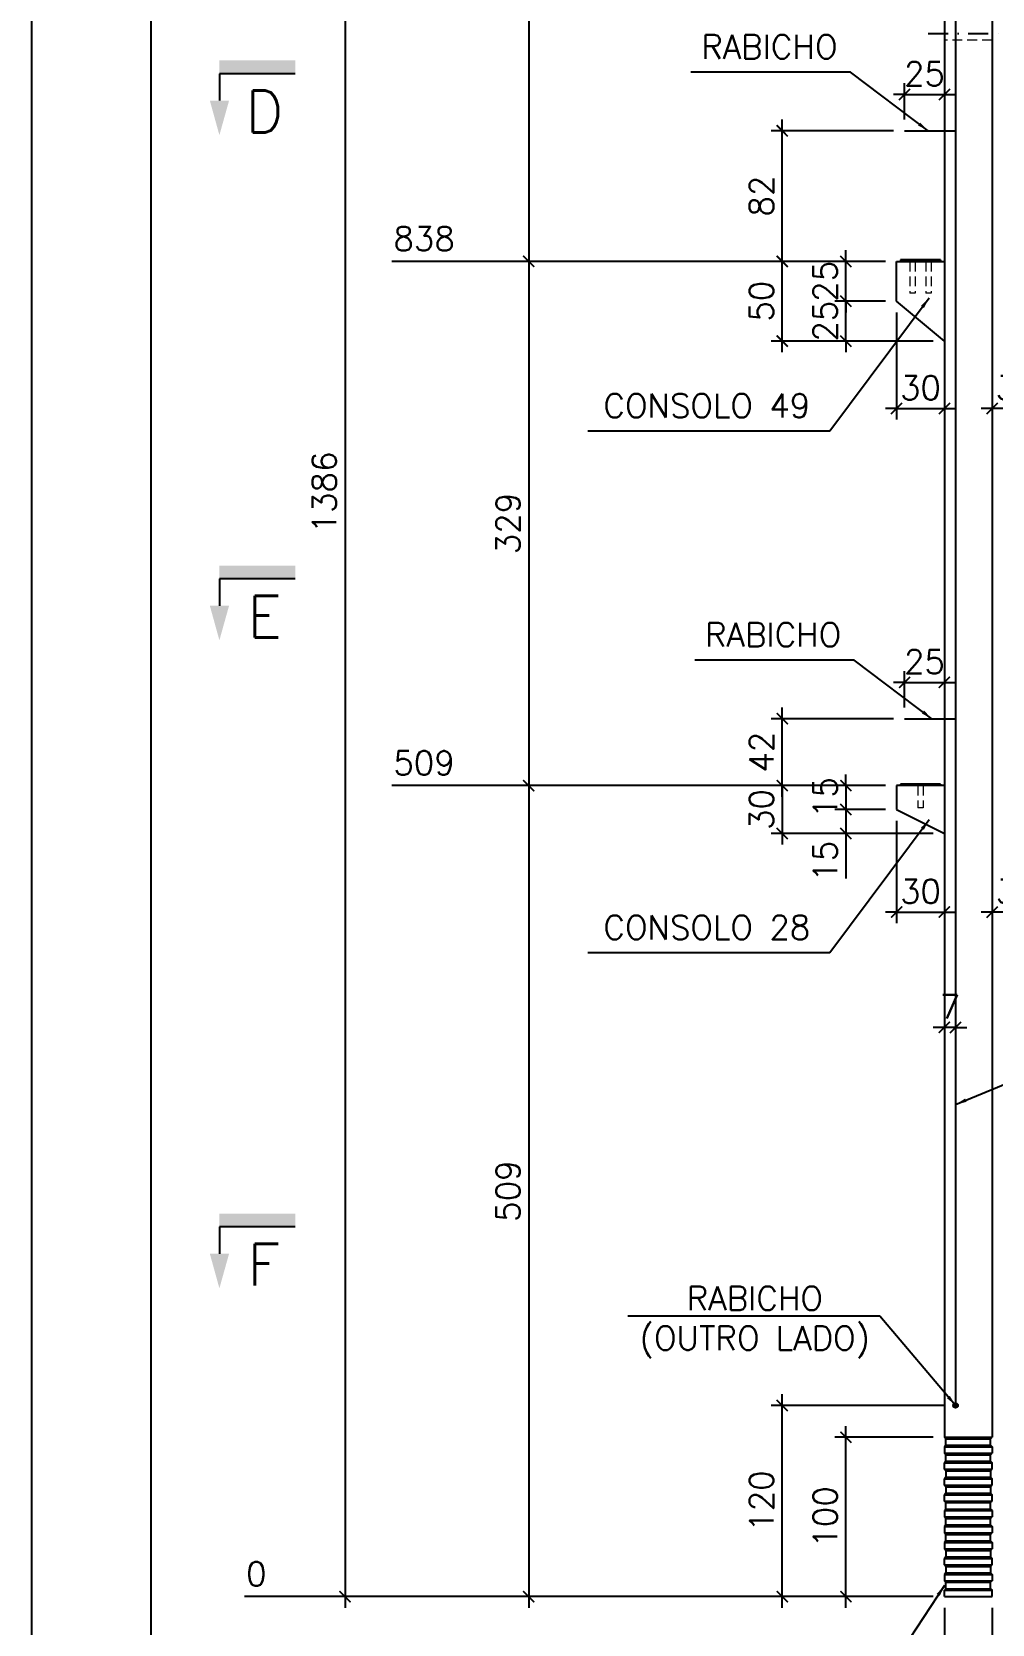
# Model space of a CAD drawing. Header units: centimetres. Extents: x 1658 to 19651, y 8294 to 11444.
# Drawn here: x 1658 to 2261, y 9354 to 10354 of the extents above; entities that cross this region are included whole.
import ezdxf

# ---------------------------------------------------------------- set-up
doc = ezdxf.new("R2010")
doc.units = ezdxf.units.CM
doc.header["$LTSCALE"] = 50
doc.header["$MEASUREMENT"] = 0
doc.header["$PDMODE"] = 67
for name, pattern in [('DASHDOT', [1, 0.5, -0.25, 0, -0.25]), ('DASHED', [0.75, 0.5, -0.25]), ('HIDDEN', [0.375, 0.25, -0.125])]:
    doc.linetypes.add(name, pattern=pattern)
doc.layers.add('10 TRACEJADO', color=1, linetype='DASHED', lineweight=13)
for name, color, linetype in [('COTAS-PRECON', 1, 'Continuous'), ('FORMATO-PRECON', 2, 'Continuous'), ('HACHURAS-PRECON', 1, 'Continuous'), ('IND- CORTE-PRECON', 4, 'Continuous'), ('LINHA-01-PRECON', 1, 'Continuous'), ('LINHA-03-PRECON', 3, 'Continuous'), ('LINHA-04-PRECON', 4, 'Continuous'), ('TEXTO-35-PRECON', 5, 'Continuous')]:
    doc.layers.add(name, color=color, linetype=linetype)
doc.styles.add('ROMANS', font='ROMANS.SHX', dxfattribs={"oblique": 15, "height": 3})
doc.styles.get("Standard").update_dxf_attribs({"font": 'romans.shx'})
doc.dimstyles.new('ESC75-75', dxfattribs={"dimscale": 0, "dimtxt": 15, "dimasz": 7, "dimexe": 7, "dimexo": 7, "dimgap": 5.5, "dimtad": 1, "dimdec": 1, "dimdsep": 46, "dimtxsty": 'Standard', "dimblk": 'ARCHTICK', "dimcen": 0.1, "dimdle": 7, "dimclrd": 256, "dimclre": 256, "dimclrt": 2, "dimadec": 0, "dimazin": 0, "dimtfac": 1, "dimtdec": 1, "dimtix": 1, "dimtmove": 2, "dimatfit": 3, "dimfxl": 1, "dimarcsym": 0})

# ---------------------------------------------------------------- blocks, each defined once
blk = doc.blocks.new('A$C2E607E54')
at = {"layer": 'FORMATO-PRECON'}
blk.add_lwpolyline([(0, 4200), (2970, 4200), (2970, 0), (0, 0)], close=True, dxfattribs=at)
at = {"layer": 'FORMATO-PRECON', "color": 6}
blk.add_lwpolyline([(100, 3950), (2870, 3950), (2870, 100), (100, 100)], close=True, dxfattribs=at)
blk = doc.blocks.new('IND-CORTE-')
at = {"layer": 'IND- CORTE-PRECON', "color": 1}
for p, q in [((-11.2, 63.5), (-33.6, 63.5)), ((-11.2, 0), (-11.2, 63.5))]:
    blk.add_line(p, q, dxfattribs=at)
for points in [[(-33.6, 71.5), (-62.5, 63.5), (-33.6, 55.4)], [(0, 0), (-11.2, 0), (0, 63.5), (-11.2, 63.5)]]:
    blk.add_solid(points, dxfattribs=at)
at = {"layer": 'IND- CORTE-PRECON', "linetype": 'Continuous', "style": 'ROMANS', "flags": 8}
blk.add_attdef('B', (-57.7, 9.1), '', height=35, dxfattribs=at)
blk = doc.blocks.new('_ArchTick')
at = {"color": 0, "linetype": 'ByBlock', "const_width": 0.15}
blk.add_lwpolyline([(-0.5, -0.5), (0.5, 0.5)], dxfattribs=at)
blk = doc.blocks.new('*D233')
at = {"layer": 'COTAS-PRECON', "lineweight": -2, "transparency": 16777216}
for p, q in [((2169.47, 9364.55), (2169.47, 9478.55)), ((2224.33, 9471.55), (2162.47, 9471.55)), ((2224.33, 9371.55), (2162.47, 9371.55))]:
    blk.add_line(p, q, dxfattribs=at)
at = {"layer": 'Defpoints', "color": 0, "transparency": 16777216}
for p in [(2169.47, 9471.55), (2231.33, 9471.55), (2231.33, 9371.55)]:
    blk.add_point(p, dxfattribs=at)
at = {"layer": 'COTAS-PRECON', "lineweight": -2, "transparency": 16777216, "xscale": 7, "yscale": 7, "zscale": 7}
for p, rotation in [((2169.47, 9471.55), 90), ((2169.47, 9371.55), 270)]:
    blk.add_blockref('_ArchTick', p, dxfattribs=dict(at, rotation=rotation))
at = {"layer": 'COTAS-PRECON', "color": 2, "transparency": 16777216, "insert": (2156.47, 9421.55), "char_height": 15, "attachment_point": 5, "rotation": 90}
blk.add_mtext('100', dxfattribs=at)
blk = doc.blocks.new('*D234')
at = {"layer": 'COTAS-PRECON', "lineweight": -2, "transparency": 16777216}
for p, q in [((2231.33, 9364.55), (2231.33, 9317.53)), ((2261.33, 9364.55), (2261.33, 9317.53)), ((2231.33, 9324.53), (2224.33, 9324.53)), ((2231.33, 9324.53), (2261.33, 9324.53)), ((2261.33, 9324.53), (2268.33, 9324.53))]:
    blk.add_line(p, q, dxfattribs=at)
at = {"layer": 'Defpoints', "color": 0, "transparency": 16777216}
for p in [(2231.33, 9371.55, 0.02), (2261.33, 9371.55, 0.02), (2261.33, 9324.53)]:
    blk.add_point(p, dxfattribs=at)
at = {"layer": 'COTAS-PRECON', "lineweight": -2, "transparency": 16777216, "xscale": 7, "yscale": 7, "zscale": 7}
blk.add_blockref('_ArchTick', (2231.33, 9324.53), dxfattribs=at)
at = {"layer": 'COTAS-PRECON', "lineweight": -2, "transparency": 16777216, "xscale": 7, "yscale": 7, "zscale": 7, "rotation": 180}
blk.add_blockref('_ArchTick', (2261.33, 9324.53), dxfattribs=at)
at = {"layer": 'COTAS-PRECON', "color": 2, "transparency": 16777216, "insert": (2246.33, 9337.53), "char_height": 15, "attachment_point": 5}
blk.add_mtext('30', dxfattribs=at)
blk = doc.blocks.new('*D237')
at = {"layer": 'COTAS-PRECON', "lineweight": -2, "transparency": 16777216}
for p, q in [((2129.51, 9364.55), (2129.51, 9498.55)), ((2231.33, 9491.55), (2122.51, 9491.55)), ((2224.33, 9371.55), (2122.51, 9371.55))]:
    blk.add_line(p, q, dxfattribs=at)
at = {"layer": 'Defpoints', "color": 0, "transparency": 16777216}
for p in [(2129.51, 9491.55), (2238.33, 9491.55), (2231.33, 9371.55)]:
    blk.add_point(p, dxfattribs=at)
at = {"layer": 'COTAS-PRECON', "lineweight": -2, "transparency": 16777216, "xscale": 7, "yscale": 7, "zscale": 7}
for p, rotation in [((2129.51, 9491.55), 90), ((2129.51, 9371.55), 270)]:
    blk.add_blockref('_ArchTick', p, dxfattribs=dict(at, rotation=rotation))
at = {"layer": 'COTAS-PRECON', "color": 2, "transparency": 16777216, "insert": (2116.51, 9431.55), "char_height": 15, "attachment_point": 5, "rotation": 90}
blk.add_mtext('120', dxfattribs=at)
blk = doc.blocks.new('*D238')
at = {"layer": 'COTAS-PRECON', "lineweight": -2, "transparency": 16777216}
for p, q in [((2231.33, 9728.81), (2224.33, 9728.81)), ((2238.33, 9728.81), (2231.33, 9728.81)), ((2238.33, 9728.81), (2245.33, 9728.81))]:
    blk.add_line(p, q, dxfattribs=at)
at = {"layer": 'Defpoints', "color": 0, "transparency": 16777216}
for p in [(2231.33, 9728.81), (2231.33, 9728.81), (2238.33, 9728.81)]:
    blk.add_point(p, dxfattribs=at)
at = {"layer": 'COTAS-PRECON', "lineweight": -2, "transparency": 16777216, "xscale": 7, "yscale": 7, "zscale": 7}
blk.add_blockref('_ArchTick', (2231.33, 9728.81), dxfattribs=at)
at = {"layer": 'COTAS-PRECON', "lineweight": -2, "transparency": 16777216, "xscale": 7, "yscale": 7, "zscale": 7, "rotation": 180}
blk.add_blockref('_ArchTick', (2238.33, 9728.81), dxfattribs=at)
at = {"layer": 'COTAS-PRECON', "color": 2, "transparency": 16777216, "insert": (2234.83, 9741.81), "char_height": 15, "attachment_point": 5}
blk.add_mtext('7', dxfattribs=at)
blk = doc.blocks.new('*D239')
at = {"layer": 'COTAS-PRECON', "lineweight": -2, "transparency": 16777216}
for p, q in [((1970.35, 10679.55), (1970.35, 10202.55)), ((2194.33, 10672.55), (1963.35, 10672.55)), ((2194.33, 10209.55), (1963.35, 10209.55))]:
    blk.add_line(p, q, dxfattribs=at)
at = {"layer": 'Defpoints', "color": 0, "transparency": 16777216}
for p in [(2201.33, 10672.55), (1970.35, 10209.55), (2201.33, 10209.55)]:
    blk.add_point(p, dxfattribs=at)
at = {"layer": 'COTAS-PRECON', "lineweight": -2, "transparency": 16777216, "xscale": 7, "yscale": 7, "zscale": 7}
for p, rotation in [((1970.35, 10672.55), 90), ((1970.35, 10209.55), 270)]:
    blk.add_blockref('_ArchTick', p, dxfattribs=dict(at, rotation=rotation))
at = {"layer": 'COTAS-PRECON', "color": 2, "transparency": 16777216, "insert": (1957.35, 10441.05), "char_height": 15, "attachment_point": 5, "rotation": 90}
blk.add_mtext('463', dxfattribs=at)
blk = doc.blocks.new('*D240')
at = {"layer": 'COTAS-PRECON', "lineweight": -2, "transparency": 16777216}
for p, q in [((1970.35, 10216.55), (1970.35, 9873.55)), ((2194.33, 10209.55), (1963.35, 10209.55)), ((2194.33, 9880.55), (1963.35, 9880.55))]:
    blk.add_line(p, q, dxfattribs=at)
at = {"layer": 'Defpoints', "color": 0, "transparency": 16777216}
for p in [(2201.33, 10209.55), (1970.35, 9880.55), (2201.33, 9880.55)]:
    blk.add_point(p, dxfattribs=at)
at = {"layer": 'COTAS-PRECON', "lineweight": -2, "transparency": 16777216, "xscale": 7, "yscale": 7, "zscale": 7}
for p, rotation in [((1970.35, 10209.55), 90), ((1970.35, 9880.55), 270)]:
    blk.add_blockref('_ArchTick', p, dxfattribs=dict(at, rotation=rotation))
at = {"layer": 'COTAS-PRECON', "color": 2, "transparency": 16777216, "insert": (1957.35, 10045.05), "char_height": 15, "attachment_point": 5, "rotation": 90}
blk.add_mtext('329', dxfattribs=at)
blk = doc.blocks.new('*D241')
at = {"layer": 'COTAS-PRECON', "lineweight": -2, "transparency": 16777216}
for p, q in [((1970.35, 9887.55), (1970.35, 9364.55)), ((2194.33, 9880.55), (1963.35, 9880.55)), ((2224.33, 9371.55), (1963.35, 9371.55))]:
    blk.add_line(p, q, dxfattribs=at)
at = {"layer": 'Defpoints', "color": 0, "transparency": 16777216}
for p in [(2201.33, 9880.55), (1970.35, 9371.55), (2231.33, 9371.55)]:
    blk.add_point(p, dxfattribs=at)
at = {"layer": 'COTAS-PRECON', "lineweight": -2, "transparency": 16777216, "xscale": 7, "yscale": 7, "zscale": 7}
for p, rotation in [((1970.35, 9880.55), 90), ((1970.35, 9371.55), 270)]:
    blk.add_blockref('_ArchTick', p, dxfattribs=dict(at, rotation=rotation))
at = {"layer": 'COTAS-PRECON', "color": 2, "transparency": 16777216, "insert": (1957.35, 9626.05), "char_height": 15, "attachment_point": 5, "rotation": 90}
blk.add_mtext('509', dxfattribs=at)
blk = doc.blocks.new('*D242')
at = {"layer": 'COTAS-PRECON', "lineweight": -2, "transparency": 16777216}
for p, q in [((2194.33, 10184.55), (2162.47, 10184.55)), ((2169.47, 10184.55), (2169.47, 10191.55)), ((2169.47, 10159.55), (2169.47, 10184.55)), ((2224.33, 10159.55), (2162.47, 10159.55)), ((2169.47, 10159.55), (2169.47, 10152.55))]:
    blk.add_line(p, q, dxfattribs=at)
at = {"layer": 'Defpoints', "color": 0, "transparency": 16777216}
for p in [(2169.47, 10184.55), (2201.33, 10184.55), (2231.33, 10159.55)]:
    blk.add_point(p, dxfattribs=at)
at = {"layer": 'COTAS-PRECON', "lineweight": -2, "transparency": 16777216, "xscale": 7, "yscale": 7, "zscale": 7}
for p, rotation in [((2169.47, 10184.55), 270), ((2169.47, 10159.55), 90)]:
    blk.add_blockref('_ArchTick', p, dxfattribs=dict(at, rotation=rotation))
at = {"layer": 'COTAS-PRECON', "color": 2, "transparency": 16777216, "insert": (2156.47, 10172.05), "char_height": 15, "attachment_point": 5, "rotation": 90}
blk.add_mtext('25', dxfattribs=at)
blk = doc.blocks.new('*D243')
at = {"layer": 'COTAS-PRECON', "lineweight": -2, "transparency": 16777216}
for p, q in [((2169.47, 10209.55), (2169.47, 10216.55)), ((2194.33, 10209.55), (2162.47, 10209.55)), ((2169.47, 10184.55), (2169.47, 10209.55)), ((2194.33, 10184.55), (2162.47, 10184.55)), ((2169.47, 10184.55), (2169.47, 10177.55))]:
    blk.add_line(p, q, dxfattribs=at)
at = {"layer": 'Defpoints', "color": 0, "transparency": 16777216}
for p in [(2169.47, 10209.55), (2201.33, 10209.55), (2201.33, 10184.55)]:
    blk.add_point(p, dxfattribs=at)
at = {"layer": 'COTAS-PRECON', "lineweight": -2, "transparency": 16777216, "xscale": 7, "yscale": 7, "zscale": 7}
for p, rotation in [((2169.47, 10209.55), 270), ((2169.47, 10184.55), 90)]:
    blk.add_blockref('_ArchTick', p, dxfattribs=dict(at, rotation=rotation))
at = {"layer": 'COTAS-PRECON', "color": 2, "transparency": 16777216, "insert": (2156.47, 10197.05), "char_height": 15, "attachment_point": 5, "rotation": 90}
blk.add_mtext('25', dxfattribs=at)
blk = doc.blocks.new('*D245')
at = {"layer": 'COTAS-PRECON', "lineweight": -2, "transparency": 16777216}
for p, q in [((2129.51, 10152.55), (2129.51, 10216.55)), ((2194.33, 10209.55), (2122.51, 10209.55)), ((2224.33, 10159.55), (2122.51, 10159.55))]:
    blk.add_line(p, q, dxfattribs=at)
at = {"layer": 'Defpoints', "color": 0, "transparency": 16777216}
for p in [(2129.51, 10209.55), (2201.33, 10209.55), (2231.33, 10159.55)]:
    blk.add_point(p, dxfattribs=at)
at = {"layer": 'COTAS-PRECON', "lineweight": -2, "transparency": 16777216, "xscale": 7, "yscale": 7, "zscale": 7}
for p, rotation in [((2129.51, 10209.55), 90), ((2129.51, 10159.55), 270)]:
    blk.add_blockref('_ArchTick', p, dxfattribs=dict(at, rotation=rotation))
at = {"layer": 'COTAS-PRECON', "color": 2, "transparency": 16777216, "insert": (2116.51, 10184.55), "char_height": 15, "attachment_point": 5, "rotation": 90}
blk.add_mtext('50', dxfattribs=at)
blk = doc.blocks.new('*D246')
at = {"layer": 'COTAS-PRECON', "lineweight": -2, "transparency": 16777216}
for p, q in [((2129.51, 10202.55), (2129.51, 10298.55)), ((2199.33, 10291.55), (2122.51, 10291.55)), ((2194.33, 10209.55), (2122.51, 10209.55))]:
    blk.add_line(p, q, dxfattribs=at)
at = {"layer": 'Defpoints', "color": 0, "transparency": 16777216}
for p in [(2129.51, 10291.55), (2206.33, 10291.55), (2201.33, 10209.55)]:
    blk.add_point(p, dxfattribs=at)
at = {"layer": 'COTAS-PRECON', "lineweight": -2, "transparency": 16777216, "xscale": 7, "yscale": 7, "zscale": 7}
for p, rotation in [((2129.51, 10291.55), 90), ((2129.51, 10209.55), 270)]:
    blk.add_blockref('_ArchTick', p, dxfattribs=dict(at, rotation=rotation))
at = {"layer": 'COTAS-PRECON', "color": 2, "transparency": 16777216, "insert": (2116.51, 10250.55), "char_height": 15, "attachment_point": 5, "rotation": 90}
blk.add_mtext('82', dxfattribs=at)
blk = doc.blocks.new('*D247')
at = {"layer": 'COTAS-PRECON', "lineweight": -2, "transparency": 16777216}
for p, q in [((2201.33, 10177.55), (2201.33, 10110.23)), ((2201.33, 10117.23), (2194.33, 10117.23)), ((2201.33, 10117.23), (2231.33, 10117.23)), ((2231.33, 10117.23), (2238.33, 10117.23))]:
    blk.add_line(p, q, dxfattribs=at)
at = {"layer": 'Defpoints', "color": 0, "transparency": 16777216}
for p in [(2201.33, 10184.55), (2231.33, 10117.23), (2231.33, 10117.23)]:
    blk.add_point(p, dxfattribs=at)
at = {"layer": 'COTAS-PRECON', "lineweight": -2, "transparency": 16777216, "xscale": 7, "yscale": 7, "zscale": 7}
blk.add_blockref('_ArchTick', (2201.33, 10117.23), dxfattribs=at)
at = {"layer": 'COTAS-PRECON', "lineweight": -2, "transparency": 16777216, "xscale": 7, "yscale": 7, "zscale": 7, "rotation": 180}
blk.add_blockref('_ArchTick', (2231.33, 10117.23), dxfattribs=at)
at = {"layer": 'COTAS-PRECON', "color": 2, "transparency": 16777216, "insert": (2216.33, 10130.23), "char_height": 15, "attachment_point": 5}
blk.add_mtext('30', dxfattribs=at)
blk = doc.blocks.new('*D248')
at = {"layer": 'COTAS-PRECON', "lineweight": -2, "transparency": 16777216}
for p, q in [((2169.47, 9880.55), (2169.47, 9887.55)), ((2194.33, 9880.55), (2162.47, 9880.55)), ((2169.47, 9880.55), (2169.47, 9865.55)), ((2194.33, 9865.55), (2162.47, 9865.55)), ((2169.47, 9865.55), (2169.47, 9858.55))]:
    blk.add_line(p, q, dxfattribs=at)
at = {"layer": 'Defpoints', "color": 0, "transparency": 16777216}
for p in [(2201.33, 9880.55), (2169.47, 9865.55), (2201.33, 9865.55)]:
    blk.add_point(p, dxfattribs=at)
at = {"layer": 'COTAS-PRECON', "lineweight": -2, "transparency": 16777216, "xscale": 7, "yscale": 7, "zscale": 7}
for p, rotation in [((2169.47, 9880.55), 270), ((2169.47, 9865.55), 90)]:
    blk.add_blockref('_ArchTick', p, dxfattribs=dict(at, rotation=rotation))
at = {"layer": 'COTAS-PRECON', "color": 2, "transparency": 16777216, "insert": (2156.47, 9873.05), "char_height": 15, "attachment_point": 5, "rotation": 90}
blk.add_mtext('15', dxfattribs=at)
blk = doc.blocks.new('*D249')
at = {"layer": 'COTAS-PRECON', "lineweight": -2, "transparency": 16777216}
for p, q in [((2194.33, 9865.55), (2162.47, 9865.55)), ((2169.47, 9872.55), (2169.47, 9843.55)), ((2224.33, 9850.55), (2162.47, 9850.55))]:
    blk.add_line(p, q, dxfattribs=at)
at = {"layer": 'Defpoints', "color": 0, "transparency": 16777216}
for p in [(2201.33, 9865.55), (2169.47, 9850.55), (2231.33, 9850.55)]:
    blk.add_point(p, dxfattribs=at)
at = {"layer": 'COTAS-PRECON', "lineweight": -2, "transparency": 16777216, "xscale": 7, "yscale": 7, "zscale": 7}
for p, rotation in [((2169.47, 9865.55), 90), ((2169.47, 9850.55), 270)]:
    blk.add_blockref('_ArchTick', p, dxfattribs=dict(at, rotation=rotation))
at = {"layer": 'COTAS-PRECON', "color": 2, "transparency": 16777216, "insert": (2156.47, 9833.09), "char_height": 15, "attachment_point": 5, "rotation": 90}
blk.add_mtext('15', dxfattribs=at)
blk = doc.blocks.new('*D250')
at = {"layer": 'COTAS-PRECON', "lineweight": -2, "transparency": 16777216}
for p, q in [((2129.51, 9880.55), (2129.51, 9887.55)), ((2194.33, 9880.55), (2122.51, 9880.55)), ((2129.51, 9880.55), (2129.51, 9850.55)), ((2224.33, 9850.55), (2122.51, 9850.55)), ((2129.51, 9850.55), (2129.51, 9843.55))]:
    blk.add_line(p, q, dxfattribs=at)
at = {"layer": 'Defpoints', "color": 0, "transparency": 16777216}
for p in [(2201.33, 9880.55), (2129.51, 9850.55), (2231.33, 9850.55)]:
    blk.add_point(p, dxfattribs=at)
at = {"layer": 'COTAS-PRECON', "lineweight": -2, "transparency": 16777216, "xscale": 7, "yscale": 7, "zscale": 7}
for p, rotation in [((2129.51, 9880.55), 270), ((2129.51, 9850.55), 90)]:
    blk.add_blockref('_ArchTick', p, dxfattribs=dict(at, rotation=rotation))
at = {"layer": 'COTAS-PRECON', "color": 2, "transparency": 16777216, "insert": (2116.51, 9865.55), "char_height": 15, "attachment_point": 5, "rotation": 90}
blk.add_mtext('30', dxfattribs=at)
blk = doc.blocks.new('*D251')
at = {"layer": 'COTAS-PRECON', "lineweight": -2, "transparency": 16777216}
for p, q in [((2201.33, 9858.55), (2201.33, 9794.21)), ((2201.33, 9801.21), (2194.33, 9801.21)), ((2201.33, 9801.21), (2231.33, 9801.21)), ((2231.33, 9801.21), (2238.33, 9801.21))]:
    blk.add_line(p, q, dxfattribs=at)
at = {"layer": 'Defpoints', "color": 0, "transparency": 16777216}
for p in [(2201.33, 9865.55), (2231.33, 9801.21), (2231.33, 9801.21)]:
    blk.add_point(p, dxfattribs=at)
at = {"layer": 'COTAS-PRECON', "lineweight": -2, "transparency": 16777216, "xscale": 7, "yscale": 7, "zscale": 7}
blk.add_blockref('_ArchTick', (2201.33, 9801.21), dxfattribs=at)
at = {"layer": 'COTAS-PRECON', "lineweight": -2, "transparency": 16777216, "xscale": 7, "yscale": 7, "zscale": 7, "rotation": 180}
blk.add_blockref('_ArchTick', (2231.33, 9801.21), dxfattribs=at)
at = {"layer": 'COTAS-PRECON', "color": 2, "transparency": 16777216, "insert": (2216.33, 9814.21), "char_height": 15, "attachment_point": 5}
blk.add_mtext('30', dxfattribs=at)
blk = doc.blocks.new('*D252')
at = {"layer": 'COTAS-PRECON', "lineweight": -2, "transparency": 16777216}
for p, q in [((2129.51, 9873.55), (2129.51, 9929.55)), ((2199.33, 9922.55), (2122.51, 9922.55)), ((2194.33, 9880.55), (2122.51, 9880.55))]:
    blk.add_line(p, q, dxfattribs=at)
at = {"layer": 'Defpoints', "color": 0, "transparency": 16777216}
for p in [(2129.51, 9922.55), (2206.33, 9922.55), (2201.33, 9880.55)]:
    blk.add_point(p, dxfattribs=at)
at = {"layer": 'COTAS-PRECON', "lineweight": -2, "transparency": 16777216, "xscale": 7, "yscale": 7, "zscale": 7}
for p, rotation in [((2129.51, 9922.55), 90), ((2129.51, 9880.55), 270)]:
    blk.add_blockref('_ArchTick', p, dxfattribs=dict(at, rotation=rotation))
at = {"layer": 'COTAS-PRECON', "color": 2, "transparency": 16777216, "insert": (2116.51, 9901.55), "char_height": 15, "attachment_point": 5, "rotation": 90}
blk.add_mtext('42', dxfattribs=at)
blk = doc.blocks.new('*D244')
at = {"layer": 'COTAS-PRECON', "lineweight": -2, "transparency": 16777216}
blk.add_line((1963.35, 9880.54), (1884.42, 9880.54), dxfattribs=at)
at = {"layer": 'Defpoints', "color": 0, "transparency": 16777216}
for p in [(1884.42, 9880.54), (1970.35, 9880.54), (2246.33, 9371.55)]:
    blk.add_point(p, dxfattribs=at)
at = {"layer": 'COTAS-PRECON', "color": 2, "transparency": 16777216, "insert": (1904.63, 9894.83), "char_height": 15, "attachment_point": 5}
blk.add_mtext('509', dxfattribs=at)
blk = doc.blocks.new('*D253')
at = {"layer": 'COTAS-PRECON', "lineweight": -2, "transparency": 16777216}
for p, q in [((2206.33, 9945.32), (2199.33, 9945.32)), ((2206.33, 9929.55), (2206.33, 9952.32)), ((2206.33, 9945.32), (2231.33, 9945.32)), ((2231.33, 9945.32), (2238.33, 9945.32))]:
    blk.add_line(p, q, dxfattribs=at)
at = {"layer": 'Defpoints', "color": 0, "transparency": 16777216}
for p in [(2231.33, 9945.32), (2231.33, 9945.32), (2206.33, 9922.55)]:
    blk.add_point(p, dxfattribs=at)
at = {"layer": 'COTAS-PRECON', "lineweight": -2, "transparency": 16777216, "xscale": 7, "yscale": 7, "zscale": 7}
blk.add_blockref('_ArchTick', (2206.33, 9945.32), dxfattribs=at)
at = {"layer": 'COTAS-PRECON', "lineweight": -2, "transparency": 16777216, "xscale": 7, "yscale": 7, "zscale": 7, "rotation": 180}
blk.add_blockref('_ArchTick', (2231.33, 9945.32), dxfattribs=at)
at = {"layer": 'COTAS-PRECON', "color": 2, "transparency": 16777216, "insert": (2218.83, 9958.32), "char_height": 15, "attachment_point": 5}
blk.add_mtext('25', dxfattribs=at)
blk = doc.blocks.new('*D254')
at = {"layer": 'COTAS-PRECON', "lineweight": -2, "transparency": 16777216}
for p, q in [((2206.33, 10314.32), (2199.33, 10314.32)), ((2206.33, 10298.55), (2206.33, 10321.32)), ((2206.33, 10314.32), (2231.33, 10314.32)), ((2231.33, 10314.32), (2238.33, 10314.32))]:
    blk.add_line(p, q, dxfattribs=at)
at = {"layer": 'Defpoints', "color": 0, "transparency": 16777216}
for p in [(2231.33, 10314.32), (2231.33, 10314.32), (2206.33, 10291.55)]:
    blk.add_point(p, dxfattribs=at)
at = {"layer": 'COTAS-PRECON', "lineweight": -2, "transparency": 16777216, "xscale": 7, "yscale": 7, "zscale": 7}
blk.add_blockref('_ArchTick', (2206.33, 10314.32), dxfattribs=at)
at = {"layer": 'COTAS-PRECON', "lineweight": -2, "transparency": 16777216, "xscale": 7, "yscale": 7, "zscale": 7, "rotation": 180}
blk.add_blockref('_ArchTick', (2231.33, 10314.32), dxfattribs=at)
at = {"layer": 'COTAS-PRECON', "color": 2, "transparency": 16777216, "insert": (2218.83, 10327.32), "char_height": 15, "attachment_point": 5}
blk.add_mtext('25', dxfattribs=at)
blk = doc.blocks.new('*D261')
at = {"layer": 'COTAS-PRECON', "lineweight": -2, "transparency": 16777216}
blk.add_line((1963.35, 10209.54), (1884.42, 10209.54), dxfattribs=at)
at = {"layer": 'Defpoints', "color": 0, "transparency": 16777216}
for p in [(1884.42, 10209.54), (1970.35, 10209.54), (2246.33, 9371.55)]:
    blk.add_point(p, dxfattribs=at)
at = {"layer": 'COTAS-PRECON', "color": 2, "transparency": 16777216, "insert": (1904.63, 10223.83), "char_height": 15, "attachment_point": 5}
blk.add_mtext('838', dxfattribs=at)
blk = doc.blocks.new('*D262')
at = {"layer": 'COTAS-PRECON', "lineweight": -2, "transparency": 16777216}
blk.add_line((1963.35, 10672.54), (1884.42, 10672.54), dxfattribs=at)
at = {"layer": 'Defpoints', "color": 0, "transparency": 16777216}
for p in [(1884.42, 10672.54), (1970.35, 10672.54), (2246.33, 9371.55)]:
    blk.add_point(p, dxfattribs=at)
at = {"layer": 'COTAS-PRECON', "color": 2, "transparency": 16777216, "insert": (1907.18, 10686.83), "char_height": 15, "attachment_point": 5}
blk.add_mtext('1301', dxfattribs=at)
blk = doc.blocks.new('*D263')
at = {"layer": 'COTAS-PRECON', "lineweight": -2, "transparency": 16777216}
for p, q in [((1854.99, 10764.55), (1854.99, 9364.55)), ((2224.33, 10757.55), (1847.99, 10757.55)), ((2224.33, 9371.55), (1847.99, 9371.55))]:
    blk.add_line(p, q, dxfattribs=at)
at = {"layer": 'Defpoints', "color": 0, "transparency": 16777216}
for p in [(2231.33, 10757.55), (1854.99, 9371.55), (2231.33, 9371.55)]:
    blk.add_point(p, dxfattribs=at)
at = {"layer": 'COTAS-PRECON', "lineweight": -2, "transparency": 16777216, "xscale": 7, "yscale": 7, "zscale": 7}
for p, rotation in [((1854.99, 10757.55), 90), ((1854.99, 9371.55), 270)]:
    blk.add_blockref('_ArchTick', p, dxfattribs=dict(at, rotation=rotation))
at = {"layer": 'COTAS-PRECON', "color": 2, "transparency": 16777216, "insert": (1841.99, 10064.55), "char_height": 15, "attachment_point": 5, "rotation": 90}
blk.add_mtext('1386', dxfattribs=at)
blk = doc.blocks.new('*D264')
at = {"layer": 'COTAS-PRECON', "lineweight": -2, "transparency": 16777216}
blk.add_line((1847.99, 10757.55), (1791.96, 10757.55), dxfattribs=at)
at = {"layer": 'Defpoints', "color": 0, "transparency": 16777216}
for p in [(1791.96, 10757.55), (1854.99, 10757.55), (2246.33, 9371.55)]:
    blk.add_point(p, dxfattribs=at)
at = {"layer": 'COTAS-PRECON', "color": 2, "transparency": 16777216, "insert": (1816.14, 10771.83), "char_height": 15, "attachment_point": 5}
blk.add_mtext('1386', dxfattribs=at)
blk = doc.blocks.new('*D265')
at = {"layer": 'COTAS-PRECON', "lineweight": -2, "transparency": 16777216}
blk.add_line((1847.99, 9371.55), (1791.96, 9371.55), dxfattribs=at)
at = {"layer": 'Defpoints', "color": 0, "transparency": 16777216}
for p in [(1791.96, 9371.55), (1854.99, 9371.55), (2246.33, 9371.55)]:
    blk.add_point(p, dxfattribs=at)
at = {"layer": 'COTAS-PRECON', "color": 2, "transparency": 16777216, "insert": (1799.31, 9385.83), "char_height": 15, "attachment_point": 5}
blk.add_mtext('0', dxfattribs=at)
blk = doc.blocks.new('*D272')
at = {"layer": 'COTAS-PRECON', "lineweight": -2, "transparency": 16777216}
for p, q in [((2291.33, 10177.55), (2291.33, 10110.23)), ((2261.33, 10117.23), (2254.33, 10117.23)), ((2291.33, 10117.23), (2261.33, 10117.23)), ((2291.33, 10117.23), (2298.33, 10117.23))]:
    blk.add_line(p, q, dxfattribs=at)
at = {"layer": 'Defpoints', "color": 0, "transparency": 16777216}
for p in [(2291.33, 10184.55), (2261.33, 10117.23), (2261.33, 10117.23)]:
    blk.add_point(p, dxfattribs=at)
at = {"layer": 'COTAS-PRECON', "lineweight": -2, "transparency": 16777216, "xscale": 7, "yscale": 7, "zscale": 7}
blk.add_blockref('_ArchTick', (2261.33, 10117.23), dxfattribs=at)
at = {"layer": 'COTAS-PRECON', "lineweight": -2, "transparency": 16777216, "xscale": 7, "yscale": 7, "zscale": 7, "rotation": 180}
blk.add_blockref('_ArchTick', (2291.33, 10117.23), dxfattribs=at)
at = {"layer": 'COTAS-PRECON', "color": 2, "transparency": 16777216, "insert": (2276.33, 10130.23), "char_height": 15, "attachment_point": 5}
blk.add_mtext('30', dxfattribs=at)
blk = doc.blocks.new('*D276')
at = {"layer": 'COTAS-PRECON', "lineweight": -2, "transparency": 16777216}
for p, q in [((2291.33, 9858.55), (2291.33, 9794.21)), ((2261.33, 9801.21), (2254.33, 9801.21)), ((2291.33, 9801.21), (2261.33, 9801.21)), ((2291.33, 9801.21), (2298.33, 9801.21))]:
    blk.add_line(p, q, dxfattribs=at)
at = {"layer": 'Defpoints', "color": 0, "transparency": 16777216}
for p in [(2291.33, 9865.55), (2261.33, 9801.21), (2261.33, 9801.21)]:
    blk.add_point(p, dxfattribs=at)
at = {"layer": 'COTAS-PRECON', "lineweight": -2, "transparency": 16777216, "xscale": 7, "yscale": 7, "zscale": 7}
blk.add_blockref('_ArchTick', (2261.33, 9801.21), dxfattribs=at)
at = {"layer": 'COTAS-PRECON', "lineweight": -2, "transparency": 16777216, "xscale": 7, "yscale": 7, "zscale": 7, "rotation": 180}
blk.add_blockref('_ArchTick', (2291.33, 9801.21), dxfattribs=at)
at = {"layer": 'COTAS-PRECON', "color": 2, "transparency": 16777216, "insert": (2276.33, 9814.21), "char_height": 15, "attachment_point": 5}
blk.add_mtext('30', dxfattribs=at)
blk = doc.blocks.new('*D277')
at = {"layer": 'COTAS-PRECON', "lineweight": -2, "transparency": 16777216}
blk.add_line((2515.79, 10209.54), (2594.72, 10209.54), dxfattribs=at)
at = {"layer": 'Defpoints', "color": 0, "transparency": 16777216}
for p in [(2508.79, 10209.54), (2594.72, 10209.54), (2246.33, 9371.55)]:
    blk.add_point(p, dxfattribs=at)
at = {"layer": 'COTAS-PRECON', "color": 2, "transparency": 16777216, "insert": (2574.51, 10223.83), "char_height": 15, "attachment_point": 5}
blk.add_mtext('838', dxfattribs=at)
blk = doc.blocks.new('*D278')
at = {"layer": 'COTAS-PRECON', "lineweight": -2, "transparency": 16777216}
blk.add_line((2515.79, 9880.54), (2594.72, 9880.54), dxfattribs=at)
at = {"layer": 'Defpoints', "color": 0, "transparency": 16777216}
for p in [(2508.79, 9880.54), (2594.72, 9880.54), (2246.33, 9371.55)]:
    blk.add_point(p, dxfattribs=at)
at = {"layer": 'COTAS-PRECON', "color": 2, "transparency": 16777216, "insert": (2574.51, 9894.83), "char_height": 15, "attachment_point": 5}
blk.add_mtext('509', dxfattribs=at)
blk = doc.blocks.new('*D289')
at = {"layer": 'COTAS-PRECON', "lineweight": -2, "transparency": 16777216}
blk.add_line((2515.79, 10672.54), (2594.72, 10672.54), dxfattribs=at)
at = {"layer": 'Defpoints', "color": 0, "transparency": 16777216}
for p in [(2508.79, 10672.54), (2594.72, 10672.54), (2246.33, 9371.55)]:
    blk.add_point(p, dxfattribs=at)
at = {"layer": 'COTAS-PRECON', "color": 2, "transparency": 16777216, "insert": (2567.93, 10686.83), "char_height": 15, "attachment_point": 5}
blk.add_mtext('1301', dxfattribs=at)
blk = doc.blocks.new('*D290')
at = {"layer": 'COTAS-PRECON', "lineweight": -2, "transparency": 16777216}
blk.add_line((2515.79, 10728.54), (2594.72, 10728.54), dxfattribs=at)
at = {"layer": 'Defpoints', "color": 0, "transparency": 16777216}
for p in [(2508.79, 10728.54), (2594.72, 10728.54), (2246.33, 9371.55)]:
    blk.add_point(p, dxfattribs=at)
at = {"layer": 'COTAS-PRECON', "color": 2, "transparency": 16777216, "insert": (2567.93, 10742.83), "char_height": 15, "attachment_point": 5}
blk.add_mtext('1357', dxfattribs=at)
blk = doc.blocks.new('*D291')
at = {"layer": 'Defpoints', "color": 0, "transparency": 16777216}
for p in [(2261.33, 10757.55), (2270.48, 10352.55), (2620.21, 10352.55)]:
    blk.add_point(p, dxfattribs=at)
at = {"layer": 'LINHA-01-PRECON', "lineweight": -2, "transparency": 16777216}
for p, q in [((2620.21, 10764.55), (2620.21, 10731.26)), ((2268.33, 10757.55), (2627.21, 10757.55)), ((2620.21, 10345.55), (2620.21, 10378.83)), ((2277.48, 10352.55), (2627.21, 10352.55))]:
    blk.add_line(p, q, dxfattribs=at)
at = {"layer": 'LINHA-01-PRECON', "lineweight": -2, "transparency": 16777216, "xscale": 7, "yscale": 7, "zscale": 7}
for p, rotation in [((2620.21, 10757.55), 90), ((2620.21, 10352.55), 270)]:
    blk.add_blockref('_ArchTick', p, dxfattribs=dict(at, rotation=rotation))
at = {"layer": 'LINHA-01-PRECON', "color": 2, "transparency": 16777216, "insert": (2620.21, 10555.05), "char_height": 15, "attachment_point": 5, "rotation": 90}
blk.add_mtext('405\\P(FURO %%C85mm P/ IÇAMENTO)', dxfattribs=at)

msp = doc.modelspace()

# ---------------------------------------------------------------- hatches: boundary and pattern name
at = {"layer": 'LINHA-04-PRECON'}
h = msp.add_hatch(color=256, dxfattribs=at)
h.dxf.hatch_style = 1
h.paths.add_polyline_path([(2236.83, 9491.55, 1), (2239.83, 9491.55, 1)])

# ---------------------------------------------------------------- linework, layer by layer
at = {"layer": '10 TRACEJADO', "linetype": 'HIDDEN', "ltscale": 0.5}
msp.add_line((2261.33, 10348.3), (2231.33, 10348.3), dxfattribs=at)
at = {"layer": '10 TRACEJADO', "linetype": 'HIDDEN', "ltscale": 0.5, "extrusion": (0, 1, 0)}
for p, q in [((2209.73, 10210.55), (2209.73, 10209.55)), ((2209.73, 10209.55), (2209.73, 10189.55)), ((2212.93, 10210.55), (2212.93, 10209.55)), ((2212.93, 10209.55), (2212.93, 10189.55)), ((2219.73, 10210.55), (2219.73, 10209.55)), ((2219.73, 10209.55), (2219.73, 10189.55)), ((2222.93, 10210.55), (2222.93, 10209.55)), ((2222.93, 10209.55), (2222.93, 10189.55)), ((2231.33, 10209.55), (2231.33, 10209.55)), ((2212.93, 10189.55), (2209.73, 10189.55)), ((2222.93, 10189.55), (2219.73, 10189.55)), ((2231.33, 10159.55), (2231.33, 10159.55)), ((2214.73, 9881.55), (2214.73, 9880.55)), ((2214.73, 9880.55), (2214.73, 9866.55)), ((2217.93, 9881.55), (2217.93, 9880.55)), ((2217.93, 9880.55), (2217.93, 9866.55)), ((2217.93, 9866.55), (2214.73, 9866.55))]:
    msp.add_line(p, q, dxfattribs=at)
at = {"layer": 'LINHA-01-PRECON', "linetype": 'DASHDOT', "ltscale": 0.5}
msp.add_line((2221.14, 10352.55), (2270.96, 10352.55), dxfattribs=at)
at = {"layer": 'LINHA-01-PRECON'}
for p, q in [((2169.47, 9850.55), (2169.47, 9822.16)), ((2231.33, 9471.55), (2261.33, 9471.55)), ((2231.33, 9465.55), (2261.33, 9465.55)), ((2232.33, 9470.55), (2260.33, 9470.55)), ((2232.33, 9466.55), (2260.33, 9466.55)), ((2231.33, 9461.55), (2261.33, 9461.55)), ((2231.33, 9455.55), (2261.33, 9455.55)), ((2232.33, 9460.55), (2260.33, 9460.55)), ((2232.33, 9456.55), (2260.33, 9456.55)), ((2231.33, 9451.55), (2261.33, 9451.55)), ((2231.33, 9445.55), (2261.33, 9445.55)), ((2232.33, 9450.55), (2260.33, 9450.55)), ((2232.33, 9446.55), (2260.33, 9446.55)), ((2231.33, 9441.55), (2261.33, 9441.55)), ((2231.33, 9435.55), (2261.33, 9435.55)), ((2232.33, 9440.55), (2260.33, 9440.55)), ((2232.33, 9436.55), (2260.33, 9436.55)), ((2231.33, 9431.55), (2261.33, 9431.55)), ((2231.33, 9431.55), (2261.33, 9431.55)), ((2231.33, 9425.55), (2261.33, 9425.55)), ((2232.33, 9430.55), (2260.33, 9430.55)), ((2232.33, 9426.55), (2260.33, 9426.55)), ((2231.33, 9421.55), (2261.33, 9421.55)), ((2231.33, 9415.55), (2261.33, 9415.55)), ((2232.33, 9420.55), (2260.33, 9420.55)), ((2232.33, 9416.55), (2260.33, 9416.55)), ((2231.33, 9411.55), (2261.33, 9411.55)), ((2231.33, 9405.55), (2261.33, 9405.55)), ((2232.33, 9410.55), (2260.33, 9410.55)), ((2232.33, 9406.55), (2260.33, 9406.55)), ((2231.33, 9401.55), (2261.33, 9401.55)), ((2231.33, 9395.55), (2261.33, 9395.55)), ((2232.33, 9400.55), (2260.33, 9400.55)), ((2232.33, 9396.55), (2260.33, 9396.55)), ((2231.33, 9391.55), (2261.33, 9391.55)), ((2231.33, 9385.55), (2261.33, 9385.55)), ((2232.33, 9390.55), (2260.33, 9390.55)), ((2232.33, 9386.55), (2260.33, 9386.55)), ((2231.33, 9381.55), (2261.33, 9381.55)), ((2231.33, 9375.55), (2261.33, 9375.55)), ((2232.33, 9380.55), (2260.33, 9380.55)), ((2232.33, 9376.55), (2260.33, 9376.55))]:
    msp.add_line(p, q, dxfattribs=at)
at = {"layer": 'LINHA-03-PRECON', "extrusion": (0, 1, 0)}
for p, q in [((2231.33, 10757.55), (2231.33, 9471.55)), ((2261.33, 10708.55), (2261.33, 9471.55)), ((2201.33, 10209.55), (2231.33, 10209.55)), ((2201.33, 10184.55), (2201.33, 10209.55)), ((2228.83, 10210.55), (2203.83, 10210.55)), ((2203.83, 10210.55), (2203.83, 10209.55)), ((2228.83, 10210.55), (2228.83, 10209.55)), ((2231.33, 10159.55), (2201.33, 10184.55)), ((2231.33, 9880.55), (2201.33, 9880.55)), ((2201.33, 9880.55), (2201.33, 9865.55)), ((2203.83, 9881.55), (2203.83, 9880.55)), ((2228.83, 9881.55), (2203.83, 9881.55)), ((2228.83, 9881.55), (2228.83, 9880.55)), ((2201.33, 9865.55), (2231.33, 9850.55)), ((2231.33, 9371.55), (2261.33, 9371.55))]:
    msp.add_line(p, q, dxfattribs=at)
at = {"layer": 'LINHA-03-PRECON'}
for p, q in [((2232.33, 9470.55), (2231.33, 9471.55)), ((2232.33, 9466.55), (2231.33, 9465.55)), ((2231.33, 9465.55), (2231.33, 9461.55)), ((2232.33, 9466.55), (2232.33, 9470.55)), ((2260.33, 9470.55), (2261.33, 9471.55)), ((2260.33, 9466.55), (2260.33, 9470.55)), ((2260.33, 9466.55), (2261.33, 9465.55)), ((2261.33, 9465.55), (2261.33, 9461.55)), ((2232.33, 9460.55), (2231.33, 9461.55)), ((2232.33, 9456.55), (2231.33, 9455.55)), ((2231.33, 9451.55), (2231.33, 9455.55)), ((2232.33, 9456.55), (2232.33, 9460.55)), ((2260.33, 9460.55), (2261.33, 9461.55)), ((2260.33, 9456.55), (2260.33, 9460.55)), ((2260.33, 9456.55), (2261.33, 9455.55)), ((2261.33, 9451.55), (2261.33, 9455.55)), ((2232.33, 9450.55), (2231.33, 9451.55)), ((2232.33, 9446.55), (2231.33, 9445.55)), ((2231.33, 9441.55), (2231.33, 9445.55)), ((2232.33, 9450.55), (2232.33, 9446.55)), ((2260.33, 9450.55), (2261.33, 9451.55)), ((2260.33, 9450.55), (2260.33, 9446.55)), ((2260.33, 9446.55), (2261.33, 9445.55)), ((2261.33, 9441.55), (2261.33, 9445.55)), ((2232.33, 9440.55), (2231.33, 9441.55)), ((2232.33, 9436.55), (2231.33, 9435.55)), ((2231.33, 9431.55), (2231.33, 9435.55)), ((2232.33, 9440.55), (2232.33, 9436.55)), ((2260.33, 9440.55), (2261.33, 9441.55)), ((2260.33, 9440.55), (2260.33, 9436.55)), ((2260.33, 9436.55), (2261.33, 9435.55)), ((2261.33, 9431.55), (2261.33, 9435.55)), ((2232.33, 9430.55), (2231.33, 9431.55)), ((2232.33, 9426.55), (2231.33, 9425.55)), ((2231.33, 9425.55), (2231.33, 9421.55)), ((2232.33, 9426.55), (2232.33, 9430.55)), ((2260.33, 9430.55), (2261.33, 9431.55)), ((2260.33, 9426.55), (2260.33, 9430.55)), ((2260.33, 9426.55), (2261.33, 9425.55)), ((2261.33, 9425.55), (2261.33, 9421.55)), ((2232.33, 9420.55), (2231.33, 9421.55)), ((2232.33, 9416.55), (2231.33, 9415.55)), ((2231.33, 9415.55), (2231.33, 9411.55)), ((2232.33, 9416.55), (2232.33, 9420.55)), ((2260.33, 9420.55), (2261.33, 9421.55)), ((2260.33, 9416.55), (2260.33, 9420.55)), ((2260.33, 9416.55), (2261.33, 9415.55)), ((2261.33, 9415.55), (2261.33, 9411.55)), ((2232.33, 9410.55), (2231.33, 9411.55)), ((2232.33, 9406.55), (2231.33, 9405.55)), ((2231.33, 9405.55), (2231.33, 9401.55)), ((2232.33, 9406.55), (2232.33, 9410.55)), ((2260.33, 9410.55), (2261.33, 9411.55)), ((2260.33, 9406.55), (2260.33, 9410.55)), ((2260.33, 9406.55), (2261.33, 9405.55)), ((2261.33, 9405.55), (2261.33, 9401.55)), ((2232.33, 9400.55), (2231.33, 9401.55)), ((2232.33, 9396.55), (2231.33, 9395.55)), ((2231.33, 9391.55), (2231.33, 9395.55)), ((2232.33, 9400.55), (2232.33, 9396.55)), ((2260.33, 9400.55), (2261.33, 9401.55)), ((2260.33, 9400.55), (2260.33, 9396.55)), ((2260.33, 9396.55), (2261.33, 9395.55)), ((2261.33, 9391.55), (2261.33, 9395.55)), ((2232.33, 9390.55), (2231.33, 9391.55)), ((2232.33, 9386.55), (2231.33, 9385.55)), ((2231.33, 9385.55), (2231.33, 9381.55)), ((2232.33, 9390.55), (2232.33, 9386.55)), ((2260.33, 9390.55), (2261.33, 9391.55)), ((2260.33, 9390.55), (2260.33, 9386.55)), ((2260.33, 9386.55), (2261.33, 9385.55)), ((2261.33, 9385.55), (2261.33, 9381.55)), ((2232.33, 9380.55), (2231.33, 9381.55)), ((2232.33, 9376.55), (2231.33, 9375.55)), ((2231.33, 9371.55), (2231.33, 9375.55)), ((2232.33, 9376.55), (2232.33, 9380.55)), ((2260.33, 9380.55), (2261.33, 9381.55)), ((2260.33, 9376.55), (2260.33, 9380.55)), ((2260.33, 9376.55), (2261.33, 9375.55)), ((2261.33, 9371.55), (2261.33, 9375.55))]:
    msp.add_line(p, q, dxfattribs=at)
at = {"layer": 'LINHA-04-PRECON', "extrusion": (0, 1, 0)}
msp.add_line((2238.33, 10754.55), (2238.33, 9491.55), dxfattribs=at)
at = {"layer": 'LINHA-04-PRECON'}
for p, q in [((2206.33, 10291.55), (2238.33, 10291.55)), ((2206.33, 9922.55), (2238.33, 9922.55))]:
    msp.add_line(p, q, dxfattribs=at)
msp.add_circle((2238.33, 9491.55), 1.5, dxfattribs=at)

# ---------------------------------------------------------------- block references
at = {"layer": 'HACHURAS-PRECON', "xscale": 0.7499999999999996, "yscale": 0.7499999999999996, "zscale": 0.7499999999999996}
msp.add_blockref('A$C2E607E54', (1658.36, 8293.94), dxfattribs=at)
at = {"layer": 'TEXTO-35-PRECON', "linetype": 'ByBlock'}
ref = msp.add_blockref('IND-CORTE-', (1823.75, 10335.66), dxfattribs=dict(at, xscale=0.75, yscale=0.75, zscale=0.75, rotation=90.00000000000001))
ref.add_attrib('B', 'D', (1792.58, 10290.5), dxfattribs={"layer": 'IND- CORTE-PRECON', "color": 5, "linetype": 'Continuous', "height": 26.25, "style": 'ROMANS', "flags": 8})
ref = msp.add_blockref('IND-CORTE-', (1823.75, 10018.65), dxfattribs=dict(at, xscale=0.75, yscale=0.75, zscale=0.75, rotation=90.00000000000001))
ref.add_attrib('B', 'E', (1793.83, 9973.49), dxfattribs={"layer": 'IND- CORTE-PRECON', "color": 5, "linetype": 'Continuous', "height": 26.25, "style": 'ROMANS', "flags": 8})
ref = msp.add_blockref('IND-CORTE-', (1823.75, 9611.94), dxfattribs=dict(at, xscale=0.75, yscale=0.75, zscale=0.75, rotation=90.00000000000001))
ref.add_attrib('B', 'F', (1793.83, 9566.78), dxfattribs={"layer": 'IND- CORTE-PRECON', "color": 5, "linetype": 'Continuous', "height": 26.25, "style": 'ROMANS', "flags": 8})

# ---------------------------------------------------------------- texts
at = {"layer": 'COTAS-PRECON', "color": 2, "char_height": 15, "attachment_point": 5}
for s, insert in [('\\A1;RABICHO', (2121.45, 10344.26, 0.02)), ('\\A1;CONSOLO 49', (2082.2, 10119.03, 0.02)), ('\\A1;RABICHO', (2123.82, 9975.26, 0.02)), ('\\A1;CONSOLO 28', (2082.2, 9791.57, 0.02)), ('\\A1;RABICHO\\P(OUTRO LADO)', (2112.34, 9543.79, 0.02))]:
    msp.add_mtext(s, dxfattribs=dict(at, insert=insert))

# ---------------------------------------------------------------- dimensions: what is measured, and where the dimension line sits
at = {"layer": 'COTAS-PRECON'}
for feature_location, offset, origin, picture, middle in [((1854.99, 10757.55), (-63.03, 0), (2246.33, 9371.55), '*D264', (1816.14, 10771.83)), ((2508.79, 10728.54), (85.93, 0), (2246.33, 9371.55), '*D290', (2567.93, 10742.83)), ((1970.35, 10672.54), (-85.93, 0), (2246.33, 9371.55), '*D262', (1907.18, 10686.83)), ((2508.79, 10672.54), (85.93, 0), (2246.33, 9371.55), '*D289', (2567.93, 10686.83)), ((1970.35, 10209.54), (-85.93, 0), (2246.33, 9371.55), '*D261', (1904.63, 10223.83)), ((2508.79, 10209.54), (85.93, 0), (2246.33, 9371.55), '*D277', (2574.51, 10223.83)), ((1970.35, 9880.54), (-85.93, 0), (2246.33, 9371.55), '*D244', (1904.63, 9894.83)), ((2508.79, 9880.54), (85.93, 0), (2246.33, 9371.55), '*D278', (2574.51, 9894.83)), ((1854.993151, 9371.54586156), (-63.02912695, 0), (2246.32574404, 9371.54586156), '*D265', (1799.30504095, 9385.83402972))]:
    dim = msp.add_ordinate_dim(feature_location=feature_location, offset=offset, dtype=0, origin=origin, dimstyle='ESC75-75', override={"dimscale": 1}, dxfattribs=at)
    dim.commit()
    dim.dimension.update_dxf_attribs({"geometry": picture, "text_midpoint": middle})
for base, p1, p2, angle, picture, middle in [((1854.99, 9371.55), (2231.33, 10757.55), (2231.33, 9371.55), 90, '*D263', (1841.99, 10064.55)), ((1970.35, 10209.55), (2201.33, 10672.55), (2201.33, 10209.55), 90, '*D239', (1957.35, 10441.05)), ((2231.33, 10314.32), (2206.33, 10291.55), (2231.33, 10314.32), 180, '*D254', (2218.83, 10327.32)), ((2129.51, 10291.55), (2201.33, 10209.55), (2206.33, 10291.55), 90, '*D246', (2116.51, 10250.55)), ((1970.35, 9880.55), (2201.33, 10209.55), (2201.33, 9880.55), 90, '*D240', (1957.35, 10045.05)), ((2129.51, 10209.55), (2231.33, 10159.55), (2201.33, 10209.55), 90, '*D245', (2116.51, 10184.55)), ((2169.47, 10209.55), (2201.33, 10184.55), (2201.33, 10209.55), 90, '*D243', (2156.47, 10197.05)), ((2169.47, 10184.55), (2231.33, 10159.55), (2201.33, 10184.55), 90, '*D242', (2156.47, 10172.05)), ((2261.33, 10117.23), (2291.33, 10184.55), (2261.33, 10117.23), 180, '*D272', (2276.33, 10130.23)), ((2231.33, 9945.32), (2206.33, 9922.55), (2231.33, 9945.32), 180, '*D253', (2218.83, 9958.32)), ((2129.51, 9922.55), (2201.33, 9880.55), (2206.33, 9922.55), 90, '*D252', (2116.51, 9901.55)), ((1970.35, 9371.55), (2201.33, 9880.55), (2231.33, 9371.55), 90, '*D241', (1957.35, 9626.05)), ((2129.51, 9850.55), (2201.33, 9880.55), (2231.33, 9850.55), 90, '*D250', (2116.51, 9865.55)), ((2169.47, 9865.55), (2201.33, 9880.55), (2201.33, 9865.55), 90, '*D248', (2156.47, 9873.05)), ((2261.33, 9801.21), (2291.33, 9865.55), (2261.33, 9801.21), 180, '*D276', (2276.33, 9814.21)), ((2129.51, 9491.55), (2231.33, 9371.55), (2238.33, 9491.55), 90, '*D237', (2116.51, 9431.55)), ((2169.47, 9471.55), (2231.33, 9371.55), (2231.33, 9471.55), 90, '*D233', (2156.47, 9421.55))]:
    dim = msp.add_linear_dim(base=base, p1=p1, p2=p2, angle=angle, dimstyle='ESC75-75', override={"dimscale": 1}, dxfattribs=at)
    dim.commit()
    dim.dimension.update_dxf_attribs({"geometry": picture, "text_midpoint": middle})
for base, p1, p2, picture, middle in [((2231.33, 10117.23), (2201.33, 10184.55), (2231.33, 10117.23), '*D247', (2216.33, 10130.23)), ((2231.33, 9801.21), (2201.33, 9865.55), (2231.33, 9801.21), '*D251', (2216.33, 9814.21)), ((2231.33, 9728.81), (2238.33, 9728.81), (2231.33, 9728.81), '*D238', (2234.83, 9741.81)), ((2261.33, 9324.53, -0.02), (2231.33, 9371.55), (2261.33, 9371.55), '*D234', (2246.33, 9337.53, -0.02))]:
    dim = msp.add_linear_dim(base=base, p1=p1, p2=p2, dimstyle='ESC75-75', override={"dimscale": 1}, dxfattribs=at)
    dim.commit()
    dim.dimension.update_dxf_attribs({"geometry": picture, "text_midpoint": middle})
dim = msp.add_linear_dim(base=(2169.47, 9850.55), p1=(2201.33, 9865.55), p2=(2231.33, 9850.55), angle=90, dimstyle='ESC75-75', override={"dimscale": 1}, dxfattribs=at)
dim.commit()
dim.dimension.update_dxf_attribs({"geometry": '*D249', "text_midpoint": (2156.47, 9833.09), "dimtype": 160})
at = {"layer": 'LINHA-01-PRECON'}
dim = msp.add_linear_dim(base=(2620.21, 10352.55), p1=(2261.33, 10757.55), p2=(2270.48, 10352.55), angle=90, text='<>\\P(FURO %%C85mm P/ IÇAMENTO)', dimstyle='ESC75-75', override={"dimscale": 1}, dxfattribs=at)
dim.commit()
dim.dimension.update_dxf_attribs({"geometry": '*D291', "text_midpoint": (2620.21, 10555.05), "dimtype": 160})

# ---------------------------------------------------------------- leaders
at = {"layer": 'COTAS-PRECON'}
for points in [[(2221.05, 10291.55), (2172.37, 10328.27), (2072.18, 10328.27)], [(2221.73, 10186.55), (2159.4, 10103.05), (2007.45, 10103.05)], [(2223.42, 9922.55), (2174.75, 9959.27), (2074.55, 9959.27)], [(2221.73, 9859.09), (2159.4, 9775.59), (2007.45, 9775.59)], [(2238.33, 9680.42), (2324.35, 9716.09), (2324.35, 9458.93)], [(2238.33, 9491.55), (2190.7, 9547.59), (2032.49, 9547.59)], [(2231.33, 9378.55), (2195.59, 9324.02), (2039.76, 9324.02)]]:
    msp.add_leader(points, dimstyle='ESC75-75', override={"dimscale": 1}, dxfattribs=at)

doc.saveas('drawing.dxf')
